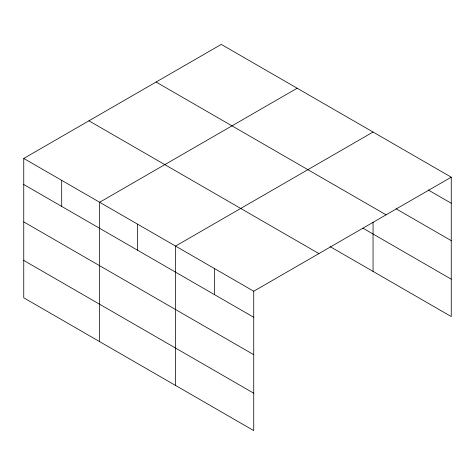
<?xml version="1.0" encoding="UTF-8"?>
<svg xmlns="http://www.w3.org/2000/svg" width="475" height="475" viewBox="0 0 475 475"><rect width="100%" height="100%" fill="white"/><g stroke="black" fill="none" stroke-linecap="round" stroke-linejoin="round"><path stroke-width="0.71" d="M253.733 354.683L253.733 291.223L23.75 158.442L23.75 297.813L253.733 430.593L253.733 354.683L23.75 221.902M23.75 158.442L221.267 44.407L451.25 177.187L451.25 316.558L330.048 246.584M297.16 88.225L99.643 202.261L99.643 341.626M373.053 132.044L175.542 246.08L175.542 385.445M253.733 291.223L451.25 177.187M428.177 189.935L451.25 203.258M396.126 208.822L451.25 240.647M156.085 82.038L386.068 214.819M362.936 228.178L451.25 279.169M88.932 120.81L318.915 253.591M23.75 184.508L253.733 317.288M23.75 260.425L253.733 393.205M373.053 222.169L373.053 271.409M214.635 268.648L214.635 294.72M137.59 224.17L137.59 250.236M61.697 180.352L61.697 206.417"/></g></svg>
